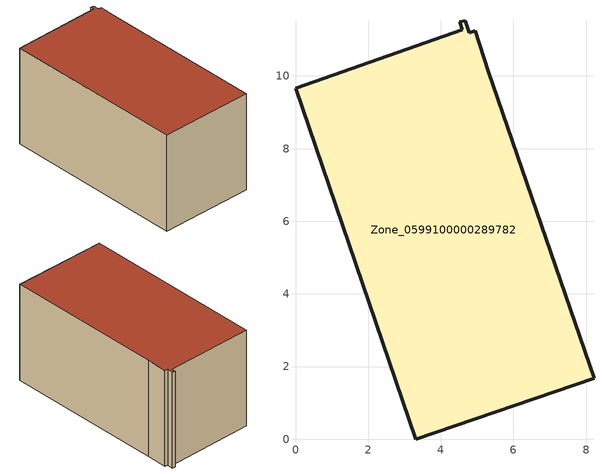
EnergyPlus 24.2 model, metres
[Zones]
Zone_0599100000289782
 floor ground (C_G): 4.95,11.24 5.31,10.13 8.22,1.68 3.31,0 0,9.66 4.59,11.28 4.52,11.49 4.68,11.52 4.79,11.19 z0
 wall outside (C_F): 3.31,0 8.22,1.68 5.31,10.13 4.95,11.24 4.79,11.19 4.68,11.52 4.52,11.49 4.59,11.28 0,9.66 3.31,0 z0:5.48
 roof outside (C_R): 5.31,10.13 4.95,11.24 4.79,11.19 4.68,11.52 4.52,11.49 4.59,11.28 0,9.66 3.31,0 8.22,1.68 z5.48
[BUILDING]
Pand.0599100000289782: North Axis=0; Terrain=City; Loads Convergence Tolerance Value=0.04; Temperature Convergence Tolerance Value=0.4; Solar Distribution=FullExterior; Maximum Number of Warmup Days=25; Minimum Number of Warmup Days=1
[Site:Location]
Rotterdam.The.Hague.AP_ZH_NLD Design_Conditions: Latitude=51.96; Longitude=4.45; Time Zone=1; Elevation=-4.5
[SITE:GROUNDTEMPERATURE:BUILDINGSURFACE]
18, 18, 18, 18, 18, 18, 18, 18, 18, 18, 18, 18
[MATERIAL] Thermal Absorptance=0.9; Solar Absorptance=0.7; Visible Absorptance=0.7
Name | Roughness | Thickness | Conductivity | Density | Specific Heat
G.TI.1946-1964 | MediumSmooth | 0.15 | 1 | 540 | 1210
F.TI.1946-1964 | Rough | 0.3 | 0.857143 | 1920 | 840
R.TI.1946-1964 | MediumRough | 0.2 | 0.277778 | 1500 | 1000
[CONSTRUCTION]
C_G: G.TI.1946-1964
C_F: F.TI.1946-1964
C_R: R.TI.1946-1964
[ZONE]
Zone_0599100000289782: Type=1; Multiplier=1; Ceiling Height=Autocalculate; Volume=Autocalculate; Floor Area=autocalculate; Part of Total Floor Area=Yes
[ZONEINFILTRATION:DESIGNFLOWRATE]
Infil_Zone_0599100000289782: Zone or ZoneList or Space or SpaceList=Zone_0599100000289782; Schedule=AlwaysOn; Design Flow Rate Calculation Method=Flow/Area; Flow Rate per Floor Area=0.003; Constant Term Coefficient=1; Temperature Term Coefficient=0; Velocity Term Coefficient=0; Velocity Squared Term Coefficient=0
[HVACTEMPLATE:ZONE:IDEALLOADSAIRSYSTEM]
Zone_0599100000289782: Maximum Heating Supply Air Temperature=50; Minimum Cooling Supply Air Temperature=13; Maximum Heating Supply Air Humidity Ratio=0.0156; Minimum Cooling Supply Air Humidity Ratio=0.0077; Heating Limit=NoLimit; Cooling Limit=NoLimit; Dehumidification Control Type=ConstantSensibleHeatRatio; Cooling Sensible Heat Ratio=0.7; Dehumidification Setpoint=60; Humidification Control Type=None; Humidification Setpoint=30; Outdoor Air Method=None; Outdoor Air Flow Rate per Person=0.00944; Outdoor Air Flow Rate per Zone Floor Area=0; Outdoor Air Flow Rate per Zone=0; Demand Controlled Ventilation Type=None; Outdoor Air Economizer Type=NoEconomizer; Heat Recovery Type=None; Sensible Heat Recovery Effectiveness=0.7; Latent Heat Recovery Effectiveness=0.65
[ZONECONTROL:THERMOSTAT]
ThermostatControl_Zone_0599100000289782: Zone or ZoneList=Zone_0599100000289782; Control Type Schedule=DualSetpointControlType; Control 1=Thermostat_Zone_0599100000289782; Temperature Difference Between Cutout And Setpoint=0
[THERMOSTATSETPOINT:DUALSETPOINT]
Thermostat_Zone_0599100000289782: Heating Setpoint Temperature Schedule=HeatingSetpoint_Zone_0599100000289782; Cooling Setpoint Temperature Schedule=CoolingSetpoint_Zone_0599100000289782
[SCHEDULE:COMPACT]
HeatingSetpoint_Zone_0599100000289782: Through: 12/31, For: AllDays, Until: 24:00, 21
CoolingSetpoint_Zone_0599100000289782: Through: 12/31, For: AllDays, Until: 24:00, 24
DualSetpointControlType: Through: 12/31, For: AllDays, Until: 24:00, 4
AlwaysOn: Through: 12/31, For: AllDays, Until: 24:00, 1
